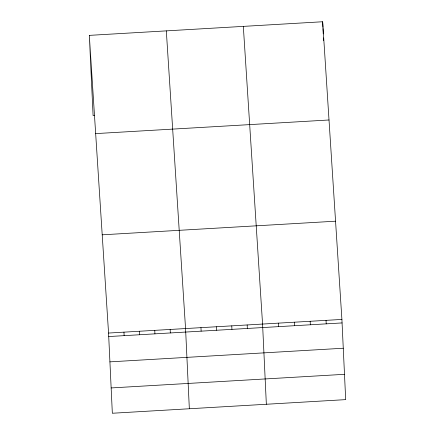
<?xml version="1.0" encoding="UTF-8"?>
<svg xmlns="http://www.w3.org/2000/svg" width="435" height="435" viewBox="0 0 435 435"><rect width="100%" height="100%" fill="white"/><g stroke="black" fill="none" stroke-linecap="round" stroke-linejoin="round"><path stroke-width="0.65" d="M89.311 35.371L322.661 21.75L341.905 319.431L345.689 399.629L112.339 413.25L108.56 333.052L89.311 35.371L93.095 115.569L94.433 115.487M95.662 133.605L329.012 119.984M102.209 234.818L335.554 221.197M108.56 333.052L341.905 319.431M108.723 336.549L342.068 322.928M109.919 361.86L343.264 348.239M111.148 387.938L344.493 374.317M243.323 26.383L262.566 324.064L266.35 404.262M166.317 30.874L185.56 328.561L189.345 408.753M322.661 21.75L322.917 27.242M322.982 28.574L323.232 33.903M323.422 37.899L323.548 40.564M326.038 320.361L326.201 323.852M310.171 321.286L310.334 324.776M294.305 322.21L294.468 325.706M278.433 323.14L278.601 326.631M247.167 324.961L247.33 328.458M231.768 325.864L231.931 329.355M216.364 326.761L216.527 330.252M200.965 327.658L201.128 331.155M170.161 329.458L170.324 332.949M154.762 330.355L154.925 333.852M139.358 331.258L139.526 334.749M123.959 332.155L124.122 335.646"/></g></svg>
